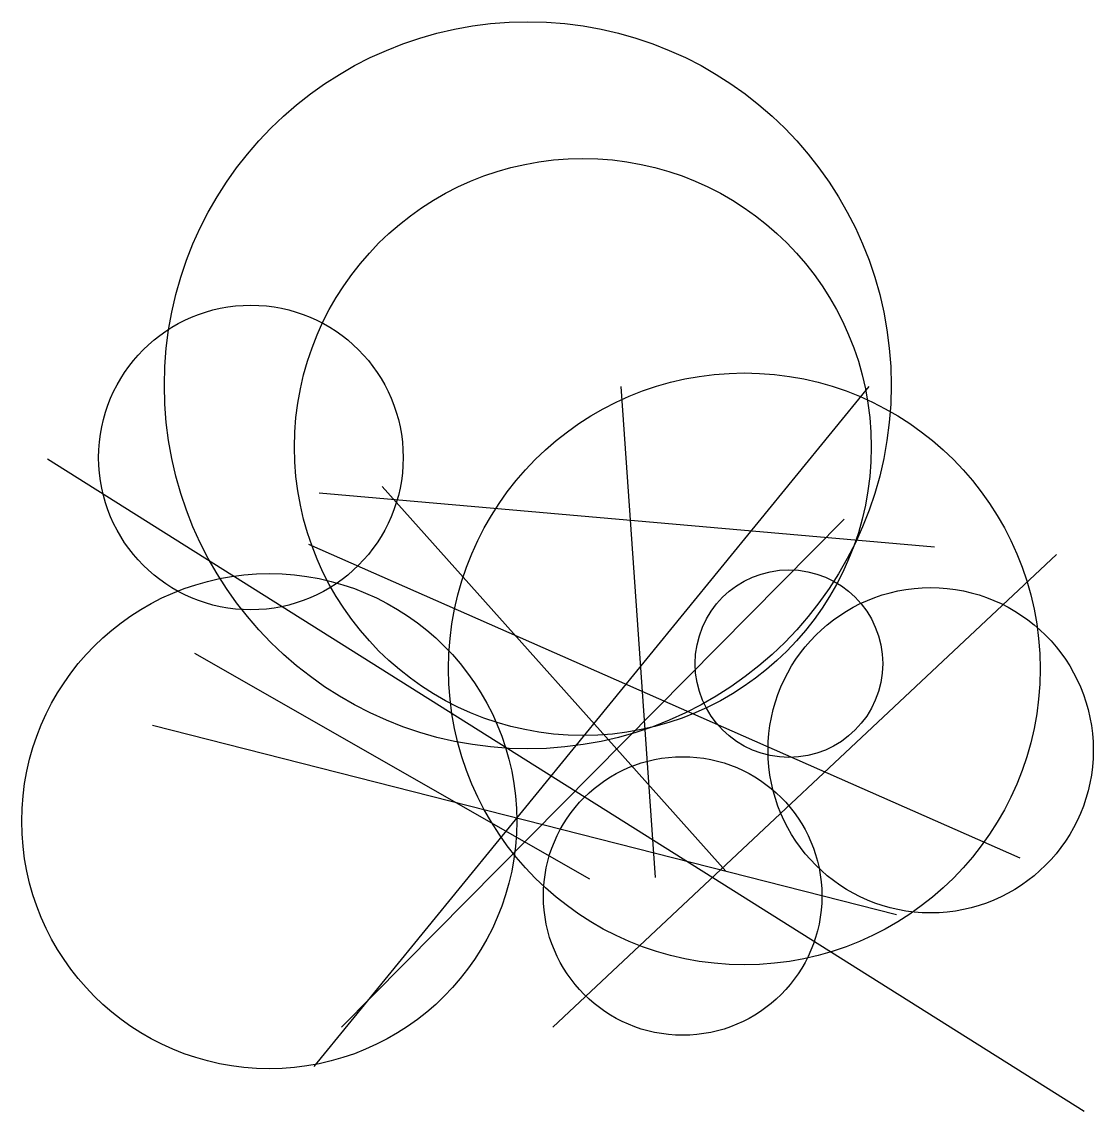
# Model space of a CAD drawing. Extents: x 181 to 657, y 356 to 840.
import ezdxf

# ---------------------------------------------------------------- set-up
doc = ezdxf.new("R2010")
doc.units = 0

msp = doc.modelspace()

# ---------------------------------------------------------------- linework, layer by layer
at = {"layer": 'layer-1', "color": 7}
for p, q in [((557.3, 678.09), (310.46, 375.82)), ((447.01, 678.09), (462.18, 459.85)), ((192, 646), (653, 356)), ((312.79, 630.83), (586.48, 606.9)), ((340.8, 633.75), (493.69, 462.77)), ((546.21, 619.16), (322.71, 393.33)), ((308.13, 608.07), (624.41, 468.6)), ((640.75, 603.4), (416.66, 393.33)), ((238.68, 527.54), (569.55, 443.51))]:
    msp.add_line(p, q, dxfattribs=at)
at = {"layer": 'layer-1', "color": 50}
msp.add_line((257.36, 559.64), (433, 459.27), dxfattribs=at)
at = {"layer": 'layer-1', "color": 7}
for centre, radius in [((405.58, 678.68), 161.59), ((430.09, 651.25), 128.25), ((282.45, 646.58), 67.71), ((501.86, 552.63), 131.53), ((521.7, 554.97), 41.69), ((290.62, 484.94), 110.06), ((584.73, 516.45), 72.29), ((474.44, 451.68), 61.92)]:
    msp.add_circle(centre, radius, dxfattribs=at)

doc.saveas('drawing.dxf')
